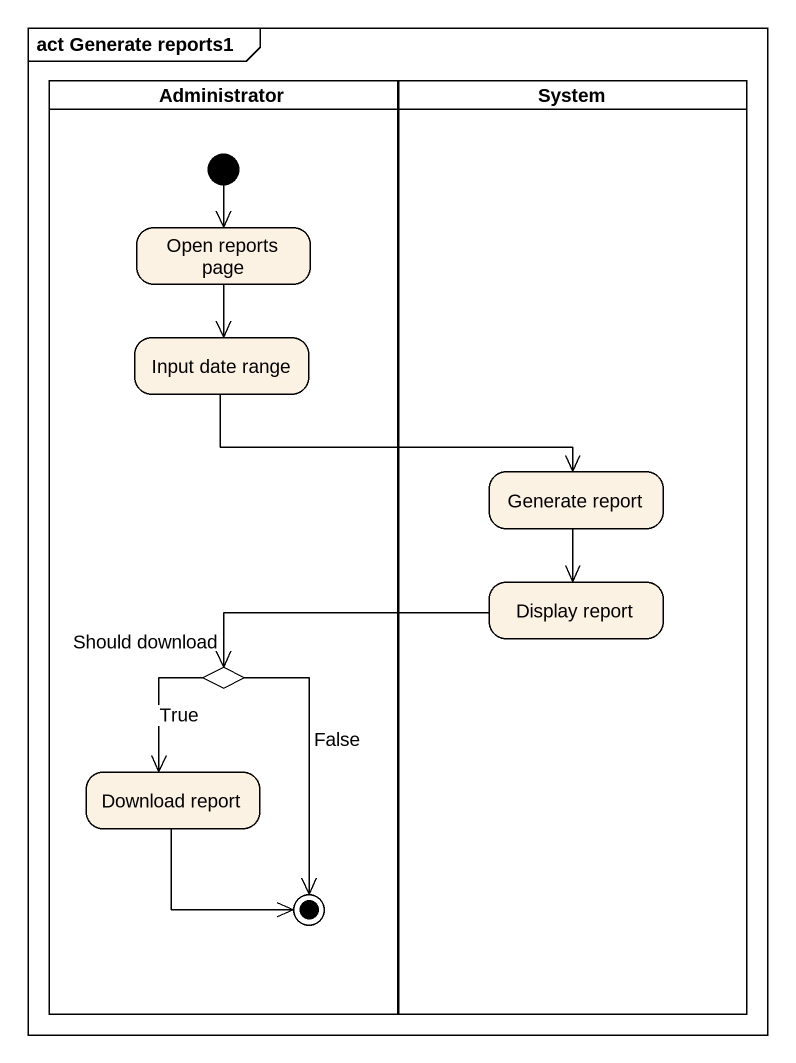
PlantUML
@startuml
mainframe act Generate reports1
hide empty description
state Administrator <<partition>> {
  state "Open reports page" as Open_reports_page
  state "Input date range" as Input_date_range
  state "Should download" as Should_download <<choice>>
  state "Download report" as Download_report
  [*] --> Open_reports_page
  Should_download --> [*] : False
  Download_report --> [*]
}
state System <<partition>> {
  state "Generate report" as Generate_report
  state "Display report" as Display_report
}
Open_reports_page --> Input_date_range
Input_date_range -right-> Generate_report
Generate_report --> Display_report
Display_report -left-> Should_download
Should_download --> Download_report : True
@enduml
